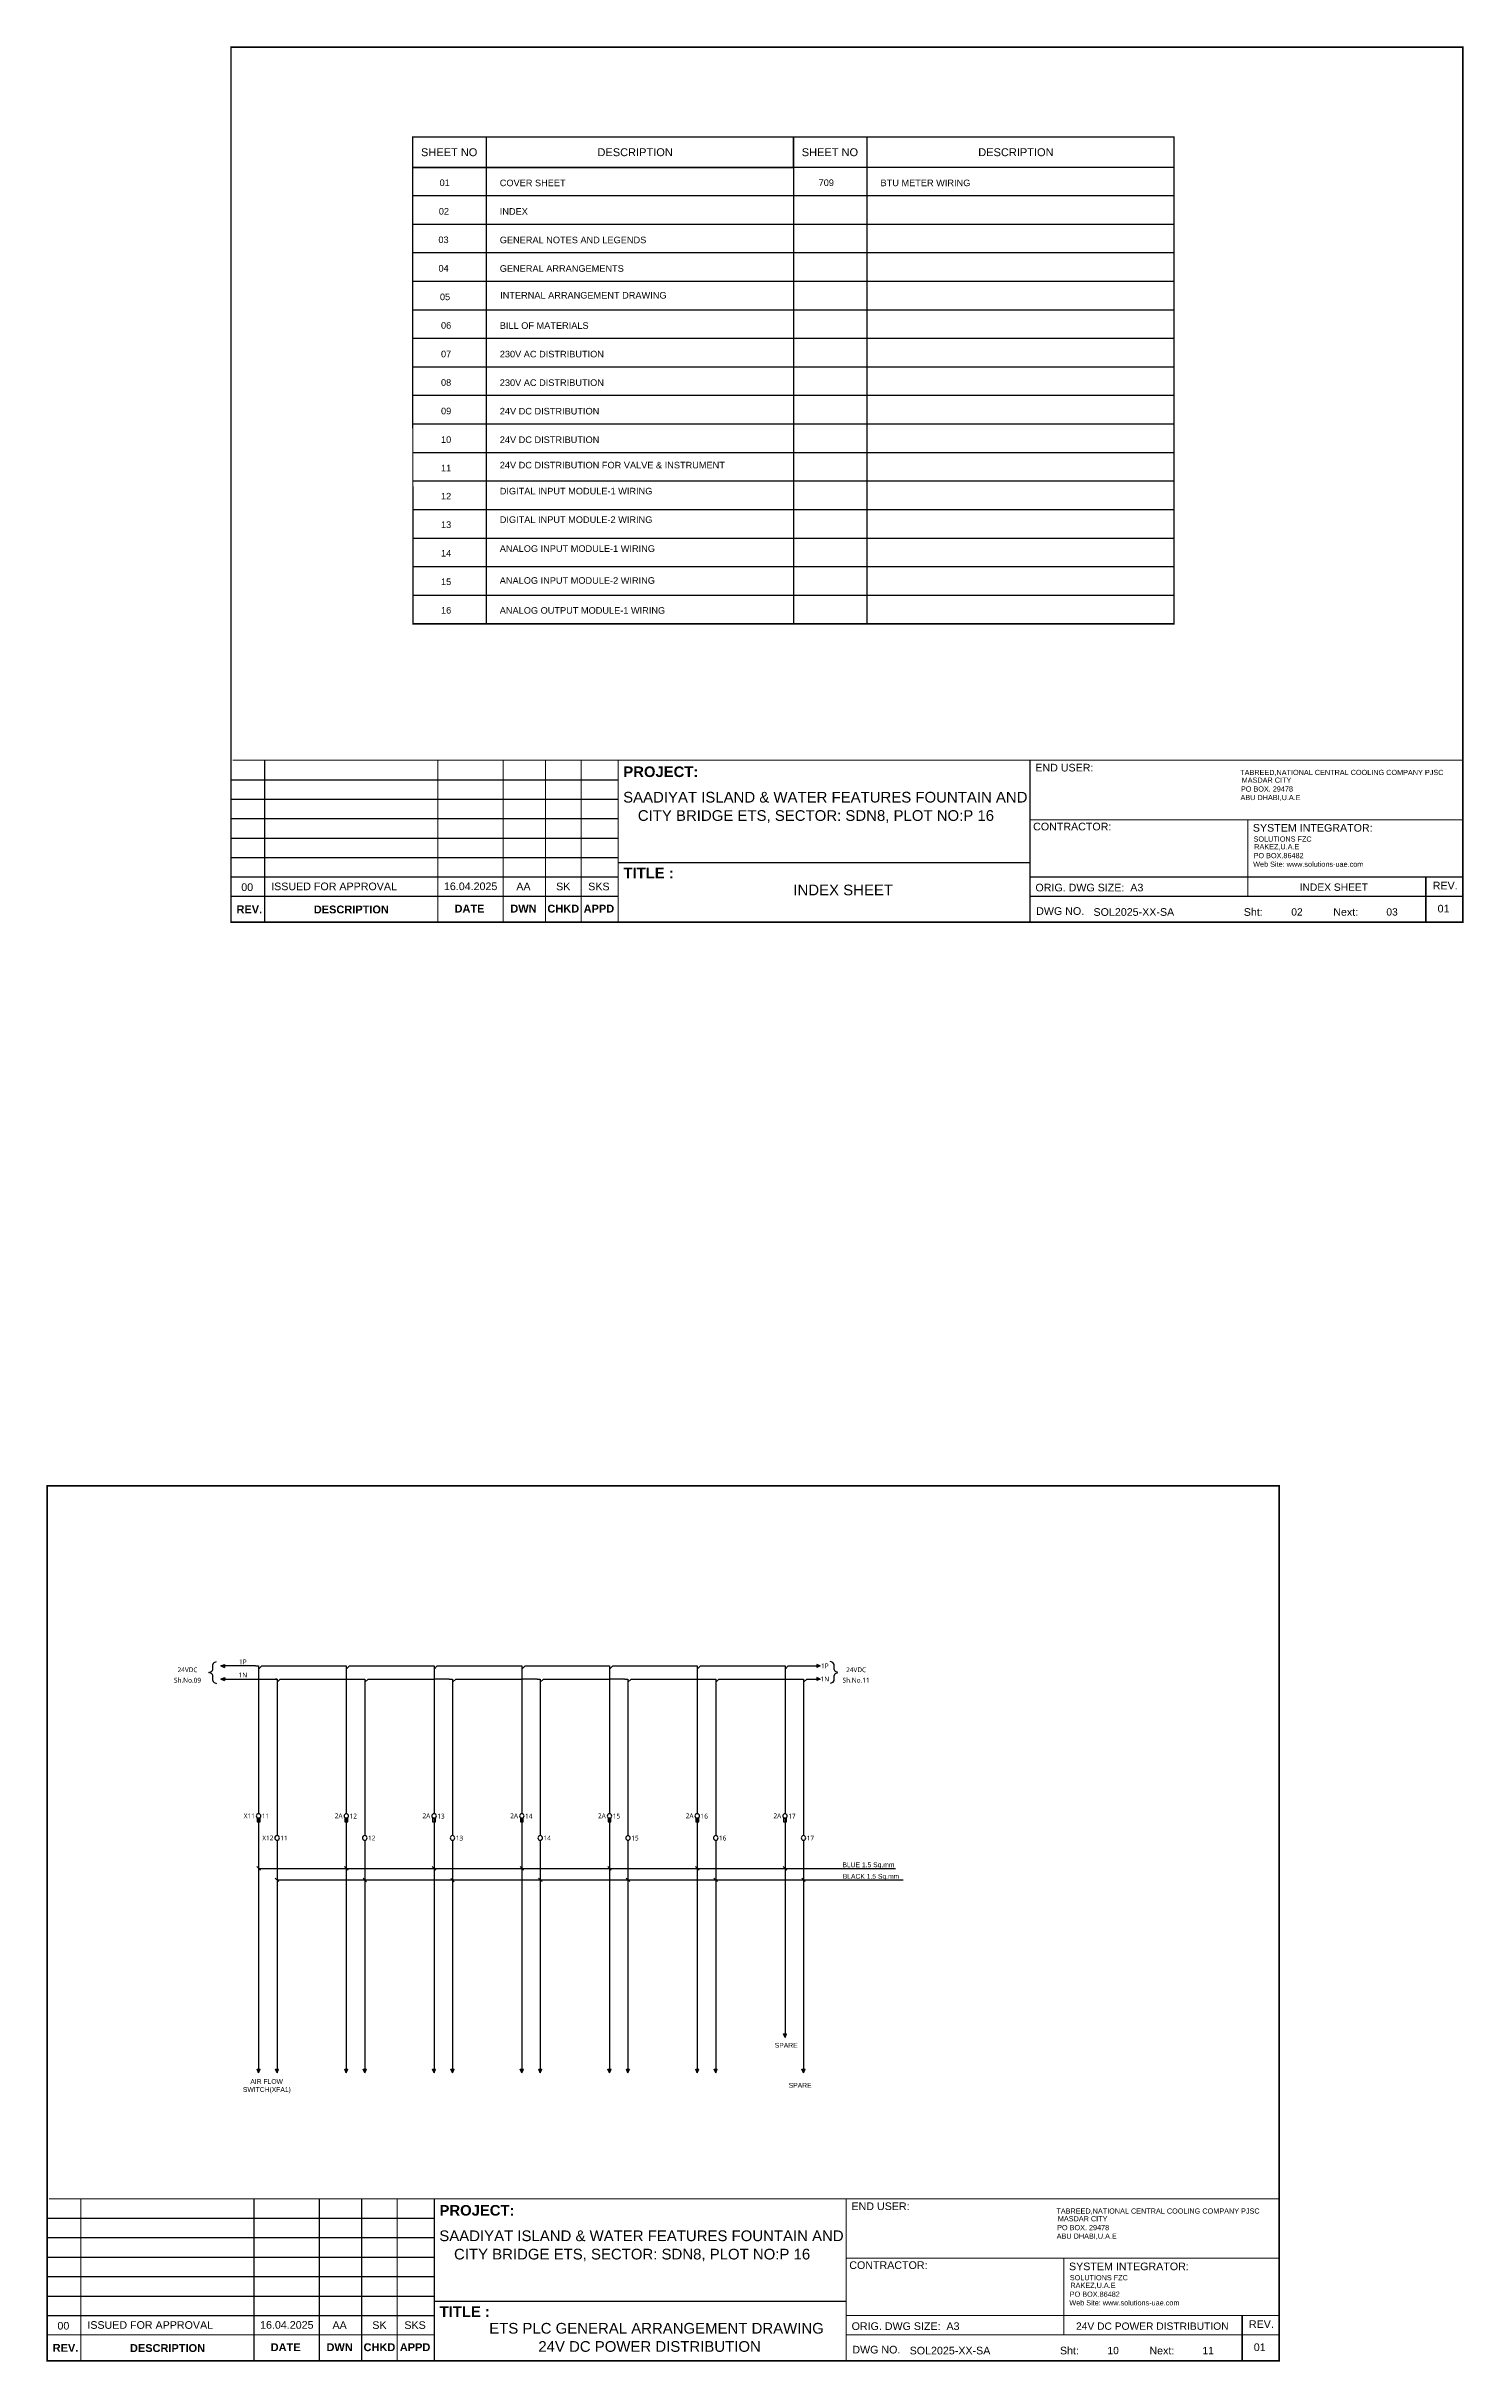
# Model space of a CAD drawing. Header units: inches. Extents: x 100535554 to 201081702, y 63708552 to 127420865.
# Drawn here: x 100536997 to 100538341, y 63708552 to 63710749 of the extents above; entities that cross this region are included whole.
import ezdxf
from ezdxf.enums import TextEntityAlignment as Align

# ---------------------------------------------------------------- set-up
doc = ezdxf.new("R2010")
doc.units = ezdxf.units.IN
doc.header["$MEASUREMENT"] = 0
doc.linetypes.add('CENTER', pattern=[50.8, 31.75, -6.35, 6.35, -6.35])
doc.linetypes.add('EPLANLINE7', pattern=[0])
doc.layers.add('BORDER', color=7, linetype='Continuous')
doc.layers.add('SYMBOL', color=4, linetype='Continuous')
doc.styles.add('A', font='arial.ttf')
doc.styles.add('ABB', font='arialbd.ttf')
doc.styles.add('MtXpl_Segoe_UI', font='segoeui.ttf')
doc.styles.get("Standard").update_dxf_attribs({"font": 'arial.ttf'})

# ---------------------------------------------------------------- blocks, each defined once
blk = doc.blocks.new('Title Frame_Al Bayt')
at = {"layer": 'BORDER'}
for p, q in [((897.4, -274.9), (1264.8, -274.9)), ((897.4, -293.3), (1264.8, -293.3)), ((897.4, -311.8), (1264.8, -311.8)), ((897.4, -330.3), (1264.8, -330.3)), ((897.4, -348.7), (1264.8, -348.7)), ((897.4, -367.2), (1264.8, -367.2))]:
    blk.add_line(p, q, dxfattribs=at)
at = {"layer": 'BORDER', "const_width": 1.54}
blk.add_lwpolyline([(897.4, 420.3), (897.4, -410.2), (2066.3, -410.2), (2066.3, 420.3)], close=True, dxfattribs=at)
at = {"layer": 'BORDER'}
for points, const_width in [([(899, -256.4), (2066.3, -256.4)], 1.08), ([(929.4, -410.2), (929.4, -256.4)], 1.08), ([(1093.7, -410.2), (1093.7, -256.4)], 1.08), ([(1093.7, -391.8), (1093.7, -256.4)], 1.08), ([(1155.6, -410.2), (1155.6, -256.4)], 1.08), ([(1195.8, -410.2), (1195.8, -256.4)], 1.08), ([(1195.8, -391.8), (1195.8, -256.4)], 1.08), ([(1229.6, -410.2), (1229.6, -256.4)], 1.08), ([(1229.6, -391.8), (1229.6, -256.4)], 1.08), ([(1264.8, -256.4), (1264.8, -410.2)], 1.08), ([(1655.6, -410.2), (1655.6, -256.4)], 1.08), ([(1655.6, -312.9), (2066.3, -312.9)], 0.923), ([(1862.1, -385.6), (1862.1, -312.9)], 0.923), ([(1655.6, -353.7), (1265.2, -353.7)], 1.08), ([(2066.3, -367.2), (1655.6, -367.2)], 1.08), ([(2031.2, -410.2), (2031.2, -367.2)], 1.54), ([(897.4, -385.6), (1264.8, -385.6)], 1.08), ([(2066.3, -385.6), (1655.6, -385.6)], 1.08)]:
    blk.add_lwpolyline(points, dxfattribs=dict(at, const_width=const_width))
for s, height, style, p in [('PROJECT:', 10.07, 'ABB', (1269.7, -272.4)), ('END USER:', 7.25, 'A', (1660.6, -267.1)), ('TABREED,NATIONAL CENTRAL COOLING COMPANY PJSC', 4.93, 'A', (1855, -270.5)), ('PO BOX. 29478', 4.93, 'A', (1855.7, -286.2)), ('MASDAR CITY', 4.93, 'A', (1856.4, -277.8)), ('SAADIYAT ISLAND & WATER FEATURES FOUNTAIN AND', 10.15, 'A', (1269.5, -296.6)), (' CITY BRIDGE ETS, SECTOR: SDN8, PLOT NO:P 16', 10.15, 'A', (1279.5, -314)), ('ABU DHABI,U.A.E', 4.93, 'A', (1855.3, -294.3)), ('CONTRACTOR:', 7.25, 'A', (1658.5, -323)), ('SYSTEM INTEGRATOR:', 7.25, 'A', (1867, -324.2)), ('SOLUTIONS FZC', 4.93, 'A', (1867.7, -333.7)), ('PO BOX.86482', 4.93, 'A', (1867.7, -349.4)), ('RAKEZ,U.A.E', 4.93, 'A', (1868.3, -341)), ('TITLE :', 10.07, 'ABB', (1269.8, -368.5)), ('Web Site: www.solutions-uae.com ', 4.93, 'A', (1867.3, -357.6)), ('REV.', 7.25, 'A', (2037.7, -379)), ('ORIG. DWG SIZE:  A3', 7.25, 'A', (1660.7, -380.9)), ('01', 7.25, 'A', (2042.3, -400.9)), ('DWG NO.', 7.25, 'A', (1661.4, -403.2)), ('SOL2025-XX-SA', 7.25, 'A', (1715.8, -404.1)), ('Sht:', 7.25, 'A', (1858.4, -404.1)), ('Next:', 7.25, 'A', (1943.3, -404.1))]:
    blk.add_text(s, height=height, dxfattribs=dict(at, style=style)).set_placement(p)
for s, height, style, p in [('00', 7.25, 'A', (912.8, -376.9)), ('REV.', 7.46, 'ABB', (914.8, -397.9))]:
    blk.add_text(s, height=height, dxfattribs=dict(at, style=style)).set_placement(p, align=Align.MIDDLE)
for s, height, style, p in [('ISSUED FOR APPROVAL', 7.25, 'A', (995.2, -379.8)), ('16.04.2025', 7.25, 'A', (1124.8, -379.7)), ('AA', 7.25, 'A', (1174.9, -379.9)), ('SK', 7.25, 'A', (1212.7, -379.9)), ('SKS', 7.25, 'A', (1246.5, -379.9)), ('DESCRIPTION', 7.463, 'ABB', (1011.6, -401.8)), ('DATE', 7.46, 'ABB', (1123.7, -401)), ('DWN', 7.46, 'ABB', (1174.9, -401)), ('CHKD', 7.46, 'ABB', (1212.7, -401)), ('APPD', 7.46, 'ABB', (1246.5, -401))]:
    blk.add_text(s, height=height, dxfattribs=dict(at, style=style)).set_placement(p, align=Align.CENTER)
blk = doc.blocks.new('ARROW')
at = {"layer": 'SYMBOL', "color": 0, "linetype": 'EPLANLINE7'}
for p, q in [((0, -11), (-7, 5)), ((-7, 5), (7, 5)), ((0, 11), (0, -11)), ((0, -11), (7, 5))]:
    blk.add_line(p, q, dxfattribs=at)
blk = doc.blocks.new('LOOP-TOP-1')
at = {"layer": 'SYMBOL'}
for p, q in [((0, 0), (2, 0)), ((2, 0), (2, -2)), ((2, -2), (4, 0))]:
    blk.add_line(p, q, dxfattribs=at)
blk = doc.blocks.new('FEED THRUE TB')
at = {"color": 0}
blk.add_line((0, -51), (0, -12), dxfattribs=at)
blk.add_circle((0, 0), 11.9, dxfattribs=at)

msp = doc.modelspace()

# ---------------------------------------------------------------- linework, layer by layer
for p, q in [((100537414.226, 63710201.054), (100537414.226, 63710663.114)), ((100537705.524, 63710634.337), (100537705.524, 63710663.114)), ((100537775.529, 63710201.054), (100537775.529, 63710663.114)), ((100537194.908, 63709212.175), (100537166.931, 63709212.17)), ((100537617.261, 63709212.17), (100537694.402, 63709212.17)), ((100537700.51, 63709212.175), (100537726.224, 63709212.175)), ((100537378.919, 63709199.737), (100537364.46, 63709199.741)), ((100537462.168, 63709199.732), (100537447.709, 63709199.736)), ((100537545.417, 63709199.727), (100537530.958, 63709199.732)), ((100537551.525, 63709199.727), (100537628.666, 63709199.732)), ((100537634.774, 63709199.732), (100537711.916, 63709199.737)), ((100537718.023, 63709199.737), (100537726.224, 63709199.743))]:
    msp.add_line(p, q)
at = {"lineweight": 25}
for p, q in [((100537344.221, 63710634.337), (100537705.524, 63710634.337)), ((100537705.524, 63710634.337), (100537344.221, 63710634.337)), ((100538066.827, 63710634.337), (100537705.524, 63710634.337)), ((100537705.524, 63710607.257), (100537344.221, 63710607.257)), ((100538066.827, 63710607.257), (100537705.524, 63710607.257)), ((100537705.524, 63710580.177), (100537344.221, 63710580.177)), ((100538066.827, 63710580.177), (100537705.524, 63710580.177)), ((100537705.524, 63710553.097), (100537344.221, 63710553.097)), ((100538066.827, 63710553.097), (100537705.524, 63710553.097)), ((100537705.524, 63710526.016), (100537344.221, 63710526.016)), ((100538066.827, 63710526.016), (100537705.524, 63710526.016)), ((100537705.524, 63710498.936), (100537344.221, 63710498.936)), ((100538066.827, 63710498.936), (100537705.524, 63710498.936)), ((100537705.524, 63710471.856), (100537344.221, 63710471.856)), ((100538066.827, 63710471.856), (100537705.524, 63710471.856)), ((100537705.524, 63710444.776), (100537344.221, 63710444.776)), ((100538066.827, 63710444.776), (100537705.524, 63710444.776)), ((100537705.524, 63710417.696), (100537344.221, 63710417.696)), ((100538066.827, 63710417.696), (100537705.524, 63710417.696)), ((100537705.524, 63710390.615), (100537344.221, 63710390.615)), ((100538066.827, 63710390.615), (100537705.524, 63710390.615)), ((100537705.524, 63710363.535), (100537344.221, 63710363.535)), ((100538066.827, 63710363.535), (100537705.524, 63710363.535)), ((100537705.524, 63710336.455), (100537344.221, 63710336.455)), ((100538066.827, 63710336.455), (100537705.524, 63710336.455)), ((100537705.524, 63710309.375), (100537344.221, 63710309.375)), ((100538066.827, 63710309.375), (100537705.524, 63710309.375)), ((100537705.524, 63710282.295), (100537344.221, 63710282.295)), ((100538066.827, 63710282.295), (100537705.524, 63710282.295)), ((100537705.524, 63710255.214), (100537344.221, 63710255.214)), ((100538066.827, 63710255.214), (100537705.524, 63710255.214)), ((100537705.524, 63710228.134), (100537344.221, 63710228.134)), ((100538066.827, 63710228.134), (100537705.524, 63710228.134)), ((100537705.524, 63710201.054), (100537344.221, 63710201.054)), ((100538066.827, 63710201.054), (100537705.524, 63710201.054))]:
    msp.add_line(p, q, dxfattribs=at)
at = {"color": 0}
for p, q in [((100537150.878, 63709205.954), (100537153.208, 63709206.946)), ((100537153.208, 63709204.962), (100537150.878, 63709205.954)), ((100537154.5, 63709208.9), (100537154.5, 63709213.458)), ((100537154.5, 63709198.45), (100537154.5, 63709203.008)), ((100537155.791, 63709215.412), (100537158.121, 63709216.404)), ((100537742.682, 63709215.417), (100537740.352, 63709216.409)), ((100537743.974, 63709208.905), (100537743.974, 63709213.463)), ((100537743.974, 63709198.455), (100537743.974, 63709203.013)), ((100537747.595, 63709205.959), (100537745.265, 63709206.951)), ((100537745.265, 63709204.967), (100537747.595, 63709205.959)), ((100537155.791, 63709196.496), (100537158.121, 63709195.504)), ((100537742.682, 63709196.501), (100537740.352, 63709195.509))]:
    msp.add_line(p, q, dxfattribs=at)
at = {"color": 7}
for p, q in [((100537197.962, 63709209.121), (100537197.962, 63709071.993)), ((100537201.016, 63709212.175), (100537278.162, 63709212.175)), ((100537281.211, 63709209.116), (100537281.211, 63709079.145)), ((100537284.265, 63709212.17), (100537364.46, 63709212.17)), ((100537364.46, 63709209.111), (100537364.46, 63709079.14)), ((100537367.514, 63709212.165), (100537447.709, 63709212.165)), ((100537447.709, 63709209.106), (100537447.709, 63709079.135)), ((100537450.763, 63709212.16), (100537530.958, 63709212.16)), ((100537530.958, 63709209.102), (100537530.958, 63709079.131)), ((100537534.008, 63709212.161), (100537611.153, 63709212.17)), ((100537614.207, 63709209.106), (100537614.207, 63709079.135)), ((100537697.456, 63709209.111), (100537697.456, 63709079.14)), ((100537165.662, 63709199.738), (100537215.475, 63709199.739)), ((100537215.475, 63709196.692), (100537215.475, 63709051.132)), ((100537218.529, 63709199.739), (100537295.675, 63709199.739)), ((100537298.724, 63709196.687), (100537298.724, 63709058.284)), ((100537301.778, 63709199.741), (100537364.46, 63709199.741)), ((100537381.973, 63709196.683), (100537381.973, 63709051.123)), ((100537385.027, 63709199.737), (100537447.709, 63709199.736)), ((100537465.222, 63709196.678), (100537465.222, 63709058.274)), ((100537468.276, 63709199.732), (100537530.958, 63709199.732)), ((100537548.471, 63709196.673), (100537548.471, 63709058.27)), ((100537631.72, 63709196.678), (100537631.72, 63709058.274)), ((100537714.969, 63709196.683), (100537714.969, 63709058.279)), ((100537197.962, 63709067.611), (100537197.962, 63708830.868)), ((100537215.475, 63709046.75), (100537215.475, 63708830.868)), ((100537281.211, 63709067.607), (100537281.211, 63708829.589)), ((100537298.724, 63709046.746), (100537298.724, 63708830.863)), ((100537364.46, 63709067.602), (100537364.46, 63708829.585)), ((100537381.973, 63709046.741), (100537381.973, 63708830.859)), ((100537447.709, 63709067.597), (100537447.709, 63708829.58)), ((100537465.222, 63709046.736), (100537465.222, 63708830.854)), ((100537530.958, 63709067.592), (100537530.958, 63708829.575)), ((100537548.471, 63709046.731), (100537548.471, 63708830.849)), ((100537614.207, 63709067.597), (100537614.207, 63708829.58)), ((100537631.72, 63709046.736), (100537631.72, 63708830.854)), ((100537697.456, 63709067.602), (100537697.456, 63708864.262)), ((100537714.969, 63709046.741), (100537714.969, 63708830.859)), ((100537197.964, 63709020.084), (100537802.413, 63709020.084)), ((100537215.475, 63709009.236), (100537809.515, 63709009.227))]:
    msp.add_line(p, q, dxfattribs=at)
at = {"color": 7, "linetype": 'CENTER', "ltscale": 0.325}
msp.add_line((100537215.475, 63709199.739), (100537214.095, 63709199.739), dxfattribs=at)
at = {"color": 7, "linetype": 'CENTER', "ltscale": 10}
msp.add_line((100537214.854, 63709199.739), (100537215.475, 63709199.739), dxfattribs=at)
at = {"color": 7, "lineweight": 13}
for p, q in [((100537199.653, 63709018.394), (100537196.271, 63709021.777)), ((100537217.167, 63709007.557), (100537213.784, 63709010.939)), ((100537282.902, 63709018.39), (100537279.52, 63709021.772)), ((100537300.415, 63709007.361), (100537297.033, 63709010.743)), ((100537366.151, 63709018.385), (100537362.769, 63709021.768)), ((100537383.664, 63709007.177), (100537380.282, 63709010.559)), ((100537449.4, 63709018.38), (100537446.018, 63709021.763)), ((100537466.914, 63709007.543), (100537463.532, 63709010.925)), ((100537532.649, 63709018.375), (100537529.267, 63709021.758)), ((100537550.163, 63709007.538), (100537546.781, 63709010.92)), ((100537615.899, 63709018.38), (100537612.516, 63709021.763)), ((100537633.412, 63709007.543), (100537630.03, 63709010.925)), ((100537699.148, 63709018.385), (100537695.765, 63709021.768)), ((100537716.662, 63709007.547), (100537713.279, 63709010.93))]:
    msp.add_line(p, q, dxfattribs=at)
at = {"const_width": 1.248}
msp.add_lwpolyline([(100537344.221, 63710663.114), (100538066.539, 63710663.114), (100538066.683, 63710201.054), (100537344.365, 63710201.054)], close=True, dxfattribs=at)
msp.add_lwpolyline([(100537705.524, 63710663.114), (100537705.524, 63710201.054)], dxfattribs=at)
for points in [[(100537196.587, 63709064.374), (100537199.337, 63709064.374), (100537199.337, 63709067.611), (100537196.587, 63709067.611)], [(100537279.836, 63709064.37), (100537282.586, 63709064.37), (100537282.586, 63709067.607), (100537279.836, 63709067.607)], [(100537363.085, 63709064.365), (100537365.835, 63709064.365), (100537365.835, 63709067.602), (100537363.085, 63709067.602)], [(100537446.334, 63709064.36), (100537449.084, 63709064.36), (100537449.084, 63709067.597), (100537446.334, 63709067.597)], [(100537529.583, 63709064.355), (100537532.333, 63709064.355), (100537532.333, 63709067.592), (100537529.583, 63709067.592)], [(100537612.832, 63709064.36), (100537615.582, 63709064.36), (100537615.582, 63709067.597), (100537612.832, 63709067.597)], [(100537696.081, 63709064.365), (100537698.832, 63709064.365), (100537698.832, 63709067.602), (100537696.081, 63709067.602)]]:
    msp.add_lwpolyline(points, close=True)
at = {"color": 0}
for centre, start, end in [((100537152.376, 63709208.9), 293.070413, 0), ((100537152.376, 63709203.008), 0, 66.929587), ((100537156.623, 63709213.458), 113.070413, 180), ((100537741.85, 63709213.463), 0, 66.929587), ((100537746.097, 63709208.905), 180, 246.929587), ((100537746.097, 63709203.013), 113.070413, 180), ((100537156.623, 63709198.45), 180, 246.929587), ((100537741.85, 63709198.455), 293.070413, 0)]:
    msp.add_arc(centre, 2.124, start, end, dxfattribs=at)

# ---------------------------------------------------------------- block references
at = {"yscale": 0.2104324012768687, "zscale": 0.2104324012768687}
for p, xscale, rotation in [((100537164.583, 63709212.17), 0.2104324012768687, 270), ((100537164.583, 63709199.738), 0.2104324012768687, 270), ((100537728.572, 63709212.175), -0.2104324012768687, 90), ((100537728.572, 63709199.743), -0.2104324012768687, 90)]:
    msp.add_blockref('ARROW', p, dxfattribs=dict(at, xscale=xscale, rotation=rotation))
at = {"color": 7, "xscale": 1.526969785154595, "yscale": 1.526969785154595, "zscale": 1.526969785154595}
for p in [(100537194.908, 63709212.175), (100537278.157, 63709212.17), (100537361.406, 63709212.17), (100537444.655, 63709212.17), (100537527.904, 63709212.165), (100537611.153, 63709212.17), (100537694.402, 63709212.175), (100537212.421, 63709199.739), (100537295.67, 63709199.741), (100537378.919, 63709199.737), (100537462.168, 63709199.732), (100537545.417, 63709199.727), (100537628.666, 63709199.732), (100537711.916, 63709199.737)]:
    msp.add_blockref('LOOP-TOP-1', p, dxfattribs=at)
at = {"color": 7, "xscale": -0.1843536286949976, "yscale": 0.1843536286949976, "zscale": 0.1843536286949976, "rotation": 180}
for p in [(100537197.962, 63709069.802), (100537281.211, 63709069.797), (100537364.46, 63709069.793), (100537447.709, 63709069.788), (100537530.958, 63709069.783), (100537614.207, 63709069.788), (100537697.456, 63709069.793), (100537215.475, 63709048.941), (100537298.724, 63709048.936), (100537381.973, 63709048.932), (100537465.222, 63709048.927), (100537548.471, 63709048.922), (100537631.72, 63709048.927), (100537714.969, 63709048.932)]:
    msp.add_blockref('FEED THRUE TB', p, dxfattribs=at)
at = {"xscale": 0.2104324012768687, "yscale": 0.2104324012768687, "zscale": 0.2104324012768687}
for p in [(100537697.456, 63708861.911), (100537197.962, 63708828.517), (100537215.475, 63708828.515), (100537281.211, 63708828.511), (100537298.724, 63708828.511), (100537364.46, 63708828.506), (100537381.973, 63708828.506), (100537447.709, 63708828.501), (100537465.222, 63708828.501), (100537530.958, 63708828.496), (100537548.471, 63708828.496), (100537614.207, 63708828.501), (100537631.72, 63708828.501), (100537714.969, 63708828.506)]:
    msp.add_blockref('ARROW', p, dxfattribs=at)
at = {"layer": 'BORDER'}
for p in [(100536274.373, 63710328.157), (100536099.942, 63708962.922)]:
    msp.add_blockref('Title Frame_Al Bayt', p, dxfattribs=at)

# ---------------------------------------------------------------- texts
at = {"style": 'A'}
for s, height, p in [('SHEET NO', 7.4887, (100537378.778, 63710648.726)), ('DESCRIPTION', 7.48872, (100537555.249, 63710648.726)), ('SHEET NO', 7.4887, (100537740.08, 63710648.726)), ('DESCRIPTION', 7.48872, (100537916.552, 63710648.726)), ('01', 6.2406, (100537374.558, 63710619.757)), ('709', 6.2406, (100537736.604, 63710619.757)), ('02', 6.2406, (100537373.818, 63710592.677)), ('03', 6.2406, (100537373.428, 63710565.596)), ('04', 6.2406, (100537373.547, 63710538.516)), ('05', 6.2406, (100537374.883, 63710511.436)), ('06', 6.2406, (100537375.895, 63710484.356)), ('07', 6.2406, (100537375.895, 63710457.276)), ('08', 6.2406, (100537375.895, 63710430.195)), ('09', 6.2406, (100537375.895, 63710403.115)), ('10', 6.2406, (100537375.895, 63710376.035)), ('11', 6.2406, (100537375.895, 63710348.955)), ('12', 6.2406, (100537375.895, 63710322.323)), ('13', 6.2406, (100537375.895, 63710295.243)), ('14', 6.2406, (100537375.895, 63710268.163)), ('15', 6.2406, (100537375.895, 63710241.083)), ('16', 6.2406, (100537375.895, 63710214.003)), ('INDEX SHEET', 6.96131, (100538218.228, 63709951.255)), ('02', 6.9613, (100538183.241, 63709927.765)), ('03', 6.9613, (100538273.439, 63709927.765)), ('10', 6.9613, (100538008.81, 63708562.53)), ('11', 6.9613, (100538099.008, 63708562.53))]:
    msp.add_text(s, height=height, dxfattribs=at).set_placement(p, align=Align.MIDDLE_CENTER)
for s, height, p in [('COVER SHEET', 6.2406, (100537426.811, 63710616.491)), ('BTU METER WIRING', 6.2406, (100537788.113, 63710616.491)), ('INDEX', 6.2406, (100537426.811, 63710589.411)), ('GENERAL NOTES AND LEGENDS', 6.2406, (100537426.811, 63710562.331)), ('GENERAL ARRANGEMENTS', 6.2406, (100537426.811, 63710535.25)), ('INTERNAL ARRANGEMENT DRAWING', 6.2406, (100537427.168, 63710509.826)), ('BILL OF MATERIALS', 6.2406, (100537426.811, 63710481.09)), ('230V AC DISTRIBUTION', 6.2406, (100537426.811, 63710454.01)), ('230V AC DISTRIBUTION', 6.2406, (100537426.811, 63710426.93)), ('24V DC DISTRIBUTION', 6.2406, (100537426.811, 63710399.85)), ('24V DC DISTRIBUTION', 6.2406, (100537426.811, 63710372.769)), ('24V DC DISTRIBUTION FOR VALVE & INSTRUMENT', 6.2406, (100537426.811, 63710348.659)), ('DIGITAL INPUT MODULE-1 WIRING', 6.2406, (100537426.811, 63710323.995)), ('DIGITAL INPUT MODULE-2 WIRING', 6.2406, (100537426.811, 63710296.915)), ('ANALOG INPUT MODULE-1 WIRING', 6.2406, (100537426.811, 63710269.451)), ('ANALOG INPUT MODULE-2 WIRING', 6.2406, (100537426.811, 63710239.174)), ('ANALOG OUTPUT MODULE-1 WIRING', 6.2406, (100537426.811, 63710210.737)), ('24V DC POWER DISTRIBUTION', 6.96131, (100537973.571, 63708582.187))]:
    msp.add_text(s, height=height, dxfattribs=at).set_placement(p)
at = {"color": 7, "style": 'MtXpl_Segoe_UI'}
for s, p in [('Sh.No.09', (100537130.508, 63709198.661)), ('24VDC', (100537130.508, 63709208.581)), ('1N', (100537183.055, 63709203.629)), ('1P', (100537183.055, 63709216.06)), ('1N', (100537735.265, 63709199.827)), ('1P', (100537735.265, 63709212.258)), ('Sh.No.11', (100537764.918, 63709198.666)), ('24VDC', (100537764.918, 63709208.586))]:
    msp.add_text(s, height=4.5756, dxfattribs=at).set_placement(p, align=Align.MIDDLE_CENTER)
for s, p in [('X11', (100537194.385, 63709069.886)), ('2A', (100537277.634, 63709069.963)), ('2A', (100537360.883, 63709069.959)), ('2A', (100537444.132, 63709069.954)), ('2A', (100537527.381, 63709069.949)), ('2A', (100537610.63, 63709069.954)), ('2A', (100537693.879, 63709069.959)), ('X12', (100537212.044, 63709048.941))]:
    msp.add_text(s, height=4.5756, dxfattribs=at).set_placement(p, align=Align.MIDDLE_RIGHT)
for s, p in [('11', (100537201.074, 63709069.7)), ('12', (100537284.324, 63709069.695)), ('13', (100537367.573, 63709069.691)), ('14', (100537450.822, 63709069.686)), ('15', (100537534.071, 63709069.681)), ('16', (100537617.32, 63709069.686)), ('17', (100537700.569, 63709069.691)), ('11', (100537218.588, 63709048.839)), ('12', (100537301.837, 63709048.834)), ('13', (100537385.086, 63709048.83)), ('14', (100537468.335, 63709048.825)), ('15', (100537551.584, 63709048.82)), ('16', (100537634.833, 63709048.825)), ('17', (100537718.082, 63709048.83))]:
    msp.add_text(s, height=4.5756, dxfattribs=at).set_placement(p, align=Align.MIDDLE_LEFT)
at = {"char_height": 4.57565, "attachment_point": 1}
for s, insert, width in [('\\pi0.41082;BLUE 1.5 Sq.mm', (100537751.566, 63709025.764), 49.32163), ('\\pi2.975;BLACK 1.5 Sq.mm ', (100537749.276, 63709014.839), 58.71343), ('\\pi1.2717;SPARE', (100537686.487, 63708854.466), 23.58319), ('\\pi10.751;AIR FLOW \\P\\pi3.6955;SWITCH(XFA1)', (100537179.415, 63708820.119), 52.32665), ('\\pi1.2717;SPARE', (100537699.717, 63708816.479), 23.58319)]:
    msp.add_mtext(s, dxfattribs=dict(at, insert=insert, width=width))
at = {"layer": 'BORDER', "style": 'A'}
for s, p in [('INDEX SHEET', (100537705.389, 63709943.508)), ('ETS PLC GENERAL ARRANGEMENT DRAWING', (100537416.792, 63708578.562)), ('24V DC POWER DISTRIBUTION', (100537463.376, 63708561.285))]:
    msp.add_text(s, height=10.15, dxfattribs=at).set_placement(p)

doc.saveas('drawing.dxf')
